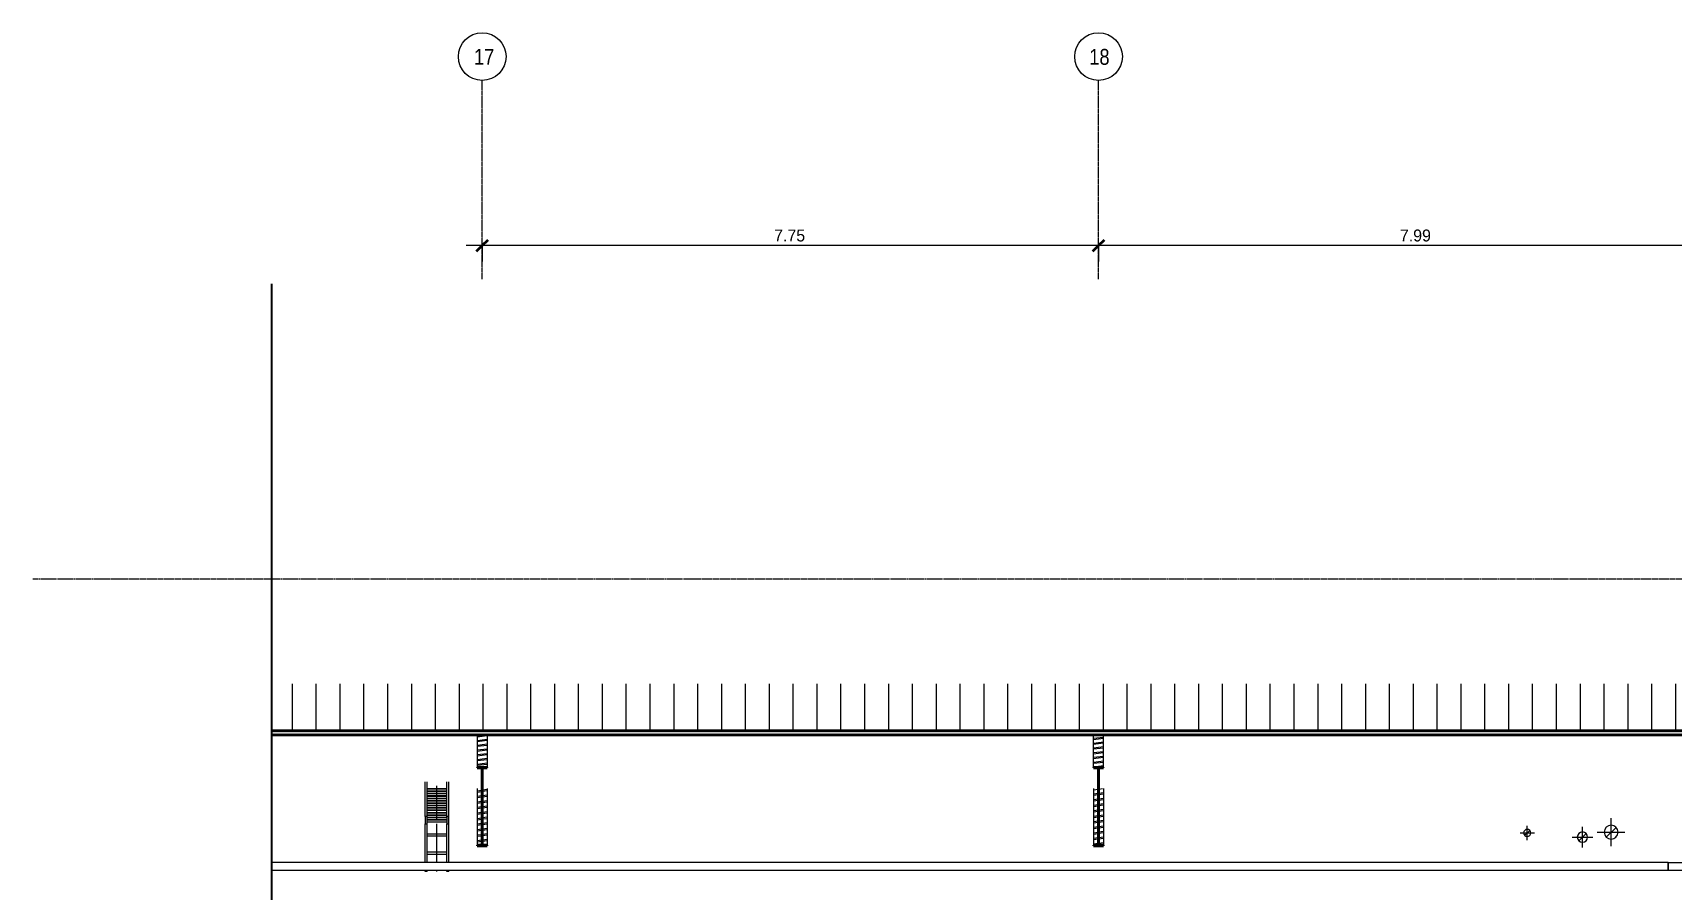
# Model space of a CAD drawing. Header units: centimetres. Extents: x -13467 to 3766, y -437 to 1921.
# Drawn here: x -5239 to -3178, y 844 to 1921 of the extents above; entities that cross this region are included whole.
import ezdxf

# ---------------------------------------------------------------- set-up
doc = ezdxf.new("R2010")
doc.units = ezdxf.units.CM
doc.linetypes.add('Centre', pattern=[3.175, 0.635, -0.475, 1.59, -0.475])
doc.linetypes.add('Grid Line', pattern=[2.2225, 1.27, -0.3175, 0.3175, -0.3175])
for name, color, linetype, lineweight in [('A-ANNO-DIMS', 7, 'Continuous', 9), ('A-ANNO-DIMS-100', 7, 'Continuous', 9), ('A-DETL-GENF', 7, 'Continuous', 9), ('A-DETL-MEDM', 7, 'Continuous', 25), ('A-FLOR-LEVL', 7, 'Continuous', 9), ('A-ROOF', 7, 'Continuous', 9), ('A-ROOF-PATT', 7, 'Continuous', 35), ('E-CABL-TRAY', 7, 'Continuous', 9), ('E-CABL-TRAY-CNTR', 7, 'Continuous', 9), ('M-HVAC-DUCT-CNTR', 7, 'Continuous', 9), ('S-BEAM', 7, 'Continuous', 9), ('S-GRID', 7, 'Continuous', 9), ('S-GRID-IDEN', 7, 'Continuous', 9)]:
    doc.layers.add(name, color=color, linetype=linetype, lineweight=lineweight)
doc.layers.add('M-HVAC-DUCT-ANNO', color=7, linetype='Continuous', lineweight=9, true_color=0x007f00)
doc.styles.add('Century Gothic_1', font='GOTHIC.TTF', dxfattribs={"height": 15})
doc.styles.add('Saira Condensed', font='SairaCondensed-Regular.ttf', dxfattribs={"height": 20})
doc.dimstyles.new('FCA_N_Cotas_E100', dxfattribs={"dimscale": 30.48, "dimtxt": 15.662524, "dimasz": 0.492126, "dimexe": 0.656168, "dimexo": 0.656168, "dimgap": 0.032808, "dimtad": 1, "dimlfac": 0.01, "dimrnd": 0.01, "dimzin": 0, "dimdsep": 46, "dimtxsty": 'Century Gothic_1', "dimblk1": 'OBLIQUE', "dimblk2": 'OBLIQUE', "dimsah": 1, "dimcen": 0.09, "dimdle": 0.656168, "dimazin": 2, "dimtfac": 1, "dimtdec": 4, "dimtix": 1, "dimtmove": 0, "dimatfit": 3, "dimfxl": 1, "dimtvp": 1, "dimtolj": 1, "dimtzin": 0, "dimarcsym": 2})
pattern_1 = [(45, (-5050.647, 712), (-25.1447, 25.1447), []), (45, (-5050.647, 750.1), (-25.1447, 25.1447), [])]
pattern_2 = [(7.888, (-5050.647, 895.512), (23.250648, 10.18926), []), (7.888, (-5050.647, 900.791), (23.250648, 10.18926), [])]

# ---------------------------------------------------------------- blocks, each defined once
blk = doc.blocks.new('PQ_RVR_EST-01_ZZ_ZZ_MO_T_A_rvt-2-Sección 1-2')
at = {"layer": 'S-BEAM', "true_color": 0xc0c0c0}
h = blk.add_hatch(dxfattribs=at)
h.set_pattern_fill('FP_25', color=9, style=0, pattern_type=2)
h.set_pattern_definition([(6.793, (-5050.647, 992.932), (23.737545, 8.818647), []), (6.793, (-5050.647, 997.471), (23.737545, 8.818647), [])])
h.paths.add_polyline_path([(-4128.3, 997), (-4115.8, 997), (-4115.8, 1038.1), (-4128.3, 1038.1)])
h = blk.add_hatch(dxfattribs=at)
h.set_pattern_fill('FP_29', color=9, style=0, pattern_type=2)
h.set_pattern_definition([(6.785, (-5050.647, 993.144), (23.740596, 8.8085), []), (6.785, (-5050.647, 997.677), (23.740596, 8.8085), [])])
h.paths.add_polyline_path([(-3353.1, 997.2), (-3340.6, 997.2), (-3340.6, 1038.1), (-3353.1, 1038.1)])
h = blk.add_hatch(dxfattribs=at)
h.set_pattern_fill('FP_6', color=9, style=0, pattern_type=2)
h.set_pattern_definition(pattern_1)
h.paths.add_polyline_path([(-4115.8, 898.5), (-4115.8, 899.1), (-4121.7, 899.1), (-4121.7, 996.4), (-4115.8, 996.4), (-4115.8, 997), (-4128.3, 997), (-4128.3, 996.4), (-4122.4, 996.4), (-4122.4, 899.1), (-4128.3, 899.1), (-4128.3, 898.5)])
h = blk.add_hatch(dxfattribs=at)
h.set_pattern_fill('FP_6', color=9, style=0, pattern_type=2)
h.set_pattern_definition(pattern_1)
h.paths.add_polyline_path([(-3340.6, 898.5), (-3340.6, 899.1), (-3346.5, 899.1), (-3346.5, 996.6), (-3340.6, 996.6), (-3340.6, 997.2), (-3353.1, 997.2), (-3353.1, 996.6), (-3347.2, 996.6), (-3347.2, 899.1), (-3353.1, 899.1), (-3353.1, 898.5)])
h = blk.add_hatch(dxfattribs=at)
h.set_pattern_fill('FP_26', color=9, style=0, pattern_type=2)
h.set_pattern_definition(pattern_2)
h.paths.add_polyline_path([(-4128.3, 899.1), (-4122.4, 899.1), (-4122.4, 970.6), (-4128.3, 970.6), (-4128.3, 935.3)])
h = blk.add_hatch(dxfattribs=at)
h.set_pattern_fill('FP_26', color=9, style=0, pattern_type=2)
h.set_pattern_definition(pattern_2)
h.paths.add_polyline_path([(-4115.8, 899.1), (-4115.8, 970.6), (-4121.7, 970.6), (-4121.7, 899.1)])
h = blk.add_hatch(dxfattribs=at)
h.set_pattern_fill('FP_26', color=9, style=0, pattern_type=2)
h.set_pattern_definition(pattern_2)
h.paths.add_polyline_path([(-3353.1, 899.1), (-3347.2, 899.1), (-3347.2, 970.6), (-3353.1, 970.6), (-3353.1, 935.3)])
h = blk.add_hatch(dxfattribs=at)
h.set_pattern_fill('FP_26', color=9, style=0, pattern_type=2)
h.set_pattern_definition(pattern_2)
h.paths.add_polyline_path([(-3346.5, 899.1), (-3340.6, 899.1), (-3340.6, 970.6), (-3346.5, 970.6), (-3346.5, 899.1)])
at = {"layer": 'S-BEAM'}
for p, q in [((-4128.3, 1038.1), (-4128.3, 997)), ((-4115.8, 1038.1), (-4115.8, 997)), ((-3353.1, 997.2), (-3353.1, 1038.1)), ((-3340.6, 997.2), (-3340.6, 1038.1)), ((-4128.3, 970.6), (-4128.3, 899.1)), ((-4115.8, 970.6), (-4115.8, 899.1)), ((-3353.1, 970.6), (-3353.1, 899.1)), ((-3340.6, 970.6), (-3340.6, 899.1))]:
    blk.add_line(p, q, dxfattribs=at)
at = {"layer": 'S-BEAM', "lineweight": 35}
for p, q in [((-4115.8, 997), (-4128.3, 997)), ((-4128.3, 997), (-4128.3, 996.4)), ((-4128.3, 996.4), (-4122.4, 996.4)), ((-4122.4, 996.4), (-4122.4, 899.1)), ((-4121.7, 899.1), (-4121.7, 996.4)), ((-4121.7, 996.4), (-4115.8, 996.4)), ((-4115.8, 996.4), (-4115.8, 997)), ((-3340.6, 997.2), (-3353.1, 997.2)), ((-3353.1, 997.2), (-3353.1, 996.6)), ((-3353.1, 996.6), (-3347.2, 996.6)), ((-3347.2, 996.6), (-3347.2, 899.1)), ((-3346.5, 899.1), (-3346.5, 996.6)), ((-3346.5, 996.6), (-3340.6, 996.6)), ((-3340.6, 996.6), (-3340.6, 997.2)), ((-4122.4, 899.1), (-4128.3, 899.1)), ((-4128.3, 899.1), (-4128.3, 898.5)), ((-4128.3, 898.5), (-4115.8, 898.5)), ((-4115.8, 899.1), (-4121.7, 899.1)), ((-4115.8, 898.5), (-4115.8, 899.1)), ((-3347.2, 899.1), (-3353.1, 899.1)), ((-3353.1, 899.1), (-3353.1, 898.5)), ((-3353.1, 898.5), (-3340.6, 898.5)), ((-3340.6, 899.1), (-3346.5, 899.1)), ((-3340.6, 898.5), (-3340.6, 899.1))]:
    blk.add_line(p, q, dxfattribs=at)
blk = doc.blocks.new('EPC_Codo 90_ - Codo 90_-1025867-Sección 1-2')
at = {"layer": 'E-CABL-TRAY'}
for p, q in [((-2630.1, 867.4), (-2630.1, 877.4)), ((-2630.1, 877.4), (-2622.1, 877.4)), ((-2622.1, 867.4), (-2630.1, 867.4)), ((-2622.1, 877.4), (-2592.1, 877.4)), ((-2592.1, 867.4), (-2622.1, 867.4))]:
    blk.add_line(p, q, dxfattribs=at)
blk = doc.blocks.new('PQ_RVR_MEP-01_ZZ_ZZ_MO_T_A_rvt-2-Sección 1-2')
at = {"layer": 'E-CABL-TRAY'}
for p, q in [((-4193.8, 935.2), (-4193.8, 978.9)), ((-4191.3, 935.2), (-4191.3, 978.9)), ((-4166.4, 970.1), (-4191.3, 970.1)), ((-4166.4, 969.7), (-4191.3, 969.7)), ((-4166.4, 935.2), (-4166.4, 978.9)), ((-4163.8, 935.2), (-4163.8, 978.9)), ((-4166.4, 967.2), (-4191.3, 967.2)), ((-4166.4, 967.1), (-4191.3, 967.1)), ((-4166.4, 966.7), (-4191.3, 966.7)), ((-4166.4, 964.2), (-4191.3, 964.2)), ((-4166.4, 964.1), (-4191.3, 964.1)), ((-4166.4, 963.7), (-4191.3, 963.7)), ((-4166.4, 961.2), (-4191.3, 961.2)), ((-4166.4, 961), (-4191.3, 961)), ((-4166.4, 960.7), (-4191.3, 960.7)), ((-4166.4, 958.2), (-4191.3, 958.2)), ((-4166.4, 958), (-4191.3, 958)), ((-4166.4, 957.7), (-4191.3, 957.7)), ((-4166.4, 955.2), (-4191.3, 955.2)), ((-4166.4, 955), (-4191.3, 955)), ((-4166.4, 954.7), (-4191.3, 954.7)), ((-4166.4, 952.2), (-4191.3, 952.2)), ((-4166.4, 952), (-4191.3, 952)), ((-4166.4, 951.7), (-4191.3, 951.7)), ((-4166.4, 949.2), (-4191.3, 949.2)), ((-4166.4, 949), (-4191.3, 949)), ((-4166.4, 948.7), (-4191.3, 948.7)), ((-4193.8, 935.2), (-4193.8, 926.1)), ((-4191.3, 935.2), (-4193.8, 935.2)), ((-4166.4, 946.2), (-4191.3, 946.2)), ((-4166.4, 946), (-4191.3, 946)), ((-4166.4, 945.7), (-4191.3, 945.7)), ((-4166.4, 943.2), (-4191.3, 943.2)), ((-4166.4, 943), (-4191.3, 943)), ((-4166.4, 942.7), (-4191.3, 942.7)), ((-4166.4, 940.1), (-4191.3, 940.1)), ((-4166.4, 940), (-4191.3, 940)), ((-4166.4, 939.7), (-4191.3, 939.7)), ((-4166.4, 937.1), (-4191.3, 937.1)), ((-4166.4, 937), (-4191.3, 937)), ((-4166.4, 936.6), (-4191.3, 936.6)), ((-4191.3, 926.1), (-4191.3, 935.2)), ((-4166.4, 934.1), (-4191.3, 934.1)), ((-4166.4, 934), (-4191.3, 934)), ((-4166.4, 933.6), (-4191.3, 933.6)), ((-4166.4, 931.1), (-4191.3, 931.1)), ((-4166.4, 931), (-4191.3, 931)), ((-4166.4, 930.6), (-4191.3, 930.6)), ((-4166.4, 928.1), (-4191.3, 928.1)), ((-4163.8, 935.2), (-4166.4, 935.2)), ((-4166.4, 935.2), (-4166.4, 926.1)), ((-4163.8, 926.1), (-4163.8, 935.2)), ((-4193.8, 926.1), (-4191.3, 926.1)), ((-4193.8, 877.4), (-4193.8, 926.1)), ((-4191.3, 877.4), (-4191.3, 926.1)), ((-4166.4, 913.1), (-4191.3, 913.1)), ((-4166.4, 910.6), (-4191.3, 910.6)), ((-4166.4, 926.1), (-4163.8, 926.1)), ((-4166.4, 877.4), (-4166.4, 926.1)), ((-4163.8, 877.4), (-4163.8, 926.1)), ((-4166.4, 890.3), (-4191.3, 890.3)), ((-4166.4, 887.7), (-4191.3, 887.7)), ((-2630.1, 877.4), (-4386.6, 877.4)), ((-2630.1, 867.4), (-4386.6, 867.4)), ((-4193.8, 866.1), (-4193.8, 867.4)), ((-4191.3, 866.1), (-4193.8, 866.1)), ((-4191.3, 866.1), (-4191.3, 867.4)), ((-4166.4, 866.1), (-4166.4, 867.4)), ((-4163.8, 866.1), (-4166.4, 866.1)), ((-4163.8, 866.1), (-4163.8, 867.4)), ((-2630.1, 877.4), (-2630.1, 867.4))]:
    blk.add_line(p, q, dxfattribs=at)
at = {"layer": 'E-CABL-TRAY-CNTR'}
for p, q in [((-4178.8, 930.2), (-4178.8, 973.8)), ((-4178.8, 877.4), (-4178.8, 926.1)), ((-4178.8, 866.1), (-4178.8, 867.4))]:
    blk.add_line(p, q, dxfattribs=at)
at = {"layer": 'M-HVAC-DUCT-ANNO', "color": 3, "true_color": 0x00ff00}
blk.add_line((-2804.3, 917.8), (-2810.7, 911.5), dxfattribs=at)
at = {"layer": 'M-HVAC-DUCT-ANNO', "color": 6, "true_color": 0xff00ff}
for p, q in [((-2733.5, 914), (-2742.6, 904.8)), ((-2695.8, 921.7), (-2708.2, 909.4))]:
    blk.add_line(p, q, dxfattribs=at)
at = {"layer": 'M-HVAC-DUCT-ANNO', "color": 3, "true_color": 0x00ff00}
for start, end in [(0, 180), (180, 0)]:
    blk.add_arc((-2807.5, 914.7), 4.5, start, end, dxfattribs=at)
at = {"layer": 'M-HVAC-DUCT-ANNO', "color": 6, "true_color": 0xff00ff}
for centre, radius, start, end in [((-2738, 909.4), 6.5, 0, 180), ((-2738, 909.4), 6.5, 180, 0), ((-2702, 915.6), 8.75, 0, 180), ((-2702, 915.6), 8.75, 180, 360)]:
    blk.add_arc(centre, radius, start, end, dxfattribs=at)
at = {"layer": 'M-HVAC-DUCT-CNTR', "color": 6, "true_color": 0xff00ff}
for p, q in [((-2702, 898.1), (-2702, 933.1)), ((-2751, 909.4), (-2725, 909.4)), ((-2738, 896.4), (-2738, 922.4)), ((-2719.5, 915.6), (-2684.5, 915.6))]:
    blk.add_line(p, q, dxfattribs=at)
at = {"layer": 'M-HVAC-DUCT-CNTR', "color": 3, "true_color": 0x00ff00}
for p, q in [((-2816.5, 914.7), (-2798.5, 914.7)), ((-2807.5, 905.7), (-2807.5, 923.7))]:
    blk.add_line(p, q, dxfattribs=at)
at = {"layer": 'E-CABL-TRAY', "lineweight": 9}
blk.add_blockref('EPC_Codo 90_ - Codo 90_-1025867-Sección 1-2', (0, 0), dxfattribs=at)
blk = doc.blocks.new('M_Break Line - M_Break Line-1962139-Sección 1-2')
at = {"layer": 'A-DETL-MEDM'}
for p, q in [((-4386.6, 647.6), (-4386.6, 1605.4)), ((-4389.1, 641.8), (-4384.1, 645.7)), ((-4386.6, 639.9), (-4389.1, 641.8)), ((-4384.1, 645.7), (-4386.6, 647.6)), ((-4386.6, -148.6), (-4386.6, 639.9))]:
    blk.add_line(p, q, dxfattribs=at)
blk = doc.blocks.new('Grid - 3mm-1939417-Sección 1-2')
at = {"layer": 'S-GRID-IDEN', "color": 253, "true_color": 0xaaaaaa}
blk.add_circle((-3346.7, 1891.3), 30, dxfattribs=at)
blk = doc.blocks.new('DIMBLOCK31-Sección 1-2')
at = {"layer": 'A-ANNO-DIMS-100', "lineweight": 35}
for p, q in [((-3898.1, 1653.5), (-3905.6, 1646)), ((-3898.1, 1653.5), (-3890.6, 1661)), ((-3099.1, 1653.5), (-3106.6, 1646)), ((-3099.1, 1653.5), (-3091.6, 1661))]:
    blk.add_line(p, q, dxfattribs=at)
at = {"layer": 'A-ANNO-DIMS-100'}
for p, q in [((-3898.1, 1653.5), (-3898.1, 1662.9)), ((-3099.1, 1653.5), (-3898.1, 1653.5)), ((-3898.1, 1653.5), (-3898.1, 1633.5)), ((-3099.1, 1653.5), (-3099.1, 1662.9)), ((-3099.1, 1653.5), (-3099.1, 1633.5))]:
    blk.add_line(p, q, dxfattribs=at)
at = {"layer": 'A-ANNO-DIMS-100', "color": 0, "insert": (-3519, 1673.8), "char_height": 15, "width": 48.927, "attachment_point": 1, "line_spacing_factor": 0.984502, "style": 'Century Gothic_1'}
blk.add_mtext('7.99', dxfattribs=at)
blk = doc.blocks.new('_Oblique')
at = {"color": 0, "linetype": 'ByBlock', "lineweight": -2}
blk.add_line((-0.5, -0.5), (0.5, 0.5), dxfattribs=at)
blk = doc.blocks.new('DIMBLOCK32-Sección 1-2')
at = {"layer": 'A-ANNO-DIMS-100'}
for p, q in [((-3898.1, 1653.5), (-4693.3, 1653.5)), ((-4673.3, 1653.5), (-4673.3, 1662.9)), ((-4673.3, 1653.5), (-4673.3, 1633.5)), ((-3898.1, 1653.5), (-3898.1, 1662.9)), ((-3898.1, 1653.5), (-3898.1, 1633.5))]:
    blk.add_line(p, q, dxfattribs=at)
at = {"layer": 'A-ANNO-DIMS-100', "lineweight": 35}
for p, q in [((-4673.3, 1653.5), (-4680.8, 1646)), ((-4673.3, 1653.5), (-4665.8, 1661)), ((-3898.1, 1653.5), (-3905.6, 1646)), ((-3898.1, 1653.5), (-3890.6, 1661))]:
    blk.add_line(p, q, dxfattribs=at)
at = {"layer": 'A-ANNO-DIMS-100', "color": 0, "insert": (-4306.1, 1673.8), "char_height": 15, "width": 48.927, "attachment_point": 1, "line_spacing_factor": 0.984502, "style": 'Century Gothic_1'}
blk.add_mtext('7.75', dxfattribs=at)

msp = doc.modelspace()

# ---------------------------------------------------------------- hatches: boundary and pattern name
at = {"layer": 'A-ROOF-PATT', "lineweight": 9, "true_color": 0xc0c0c0}
h = msp.add_hatch(dxfattribs=at)
h.set_pattern_fill('FP_1', color=9, style=0, pattern_type=2)
h.set_pattern_definition([(90, (-5602, 1038.75), (-30, 2e-15), [])])
h.paths.add_polyline_path([(-3742.315, 1043.125), (-2345.126, 1043.127), (-2345.126, 1102.241), (-4937.954, 1102.241), (-4937.954, 1043.125), (-4155.748, 1043.125)])
at = {"layer": 'A-ROOF-PATT', "lineweight": 9, "true_color": 0x9a9a9a}
msp.add_hatch(color=253, dxfattribs=at).paths.add_polyline_path([(-2502.018, 1038.091), (-2344.876, 1038.091), (-2344.876, 1043.125), (-4937.954, 1043.125), (-4937.954, 1038.091), (-2915.45, 1038.091)])

# ---------------------------------------------------------------- linework, layer by layer
at = {"layer": 'A-FLOR-LEVL', "color": 253, "linetype": 'Centre', "true_color": 0xaaaaaa}
msp.add_line((-5238.571, 1234.505), (1888.136, 1234.505), dxfattribs=at)
at = {"layer": 'A-ROOF', "lineweight": 35}
for p, q in [((-2344.876, 1043.125), (-4937.954, 1043.125)), ((-4937.954, 1038.091), (-2344.876, 1038.091))]:
    msp.add_line(p, q, dxfattribs=at)
at = {"layer": 'S-GRID', "color": 253, "linetype": 'Grid Line', "true_color": 0xaaaaaa}
for p, q in [((-4673.309, 1611.334), (-4673.309, 1861.334)), ((-3898.073, 1611.334), (-3898.073, 1861.334))]:
    msp.add_line(p, q, dxfattribs=at)

# ---------------------------------------------------------------- block references
at = {"lineweight": 5}
for name in ['PQ_RVR_EST-01_ZZ_ZZ_MO_T_A_rvt-2-Sección 1-2', 'PQ_RVR_MEP-01_ZZ_ZZ_MO_T_A_rvt-2-Sección 1-2']:
    msp.add_blockref(name, (-551.352, 0), dxfattribs=at)
at = {"layer": 'A-DETL-GENF'}
msp.add_blockref('M_Break Line - M_Break Line-1962139-Sección 1-2', (-551.352, 0), dxfattribs=at)
at = {"layer": 'S-GRID-IDEN', "color": 253, "true_color": 0xaaaaaa}
for p in [(-1326.588, 0), (-551.352, 0)]:
    msp.add_blockref('Grid - 3mm-1939417-Sección 1-2', p, dxfattribs=at)

# ---------------------------------------------------------------- texts
at = {"layer": 'S-GRID-IDEN', "color": 253, "true_color": 0xaaaaaa, "char_height": 20, "attachment_point": 1, "style": 'Saira Condensed'}
for s, insert, width in [('17', (-4683.532, 1901.014), 24.05062), ('18', (-3909.647, 1901.014), 27.25737)]:
    msp.add_mtext(s, dxfattribs=dict(at, insert=insert, width=width))

# ---------------------------------------------------------------- dimensions: what is measured, and where the dimension line sits
at = {"layer": 'A-ANNO-DIMS'}
for base, p1, p2, override, picture, middle in [((-4673.309, 1653.535), (-3898.073, 1642.929), (-4673.309, 1642.929), {"dimpost": '<>', "dimfxl": 775.23579}, 'DIMBLOCK32-Sección 1-2', (-4285.691, 1662.224)), ((-3898.073, 1653.535), (-3099.109, 1642.929), (-3898.073, 1642.929), {"dimpost": '<>', "dimfxl": 798.964335}, 'DIMBLOCK31-Sección 1-2', (-3498.591, 1662.413))]:
    dim = msp.add_linear_dim(base=base, p1=p1, p2=p2, dimstyle='FCA_N_Cotas_E100', override=override, dxfattribs=at)
    dim.commit()
    dim.dimension.update_dxf_attribs({"geometry": picture, "text_midpoint": middle})

doc.saveas('drawing.dxf')
